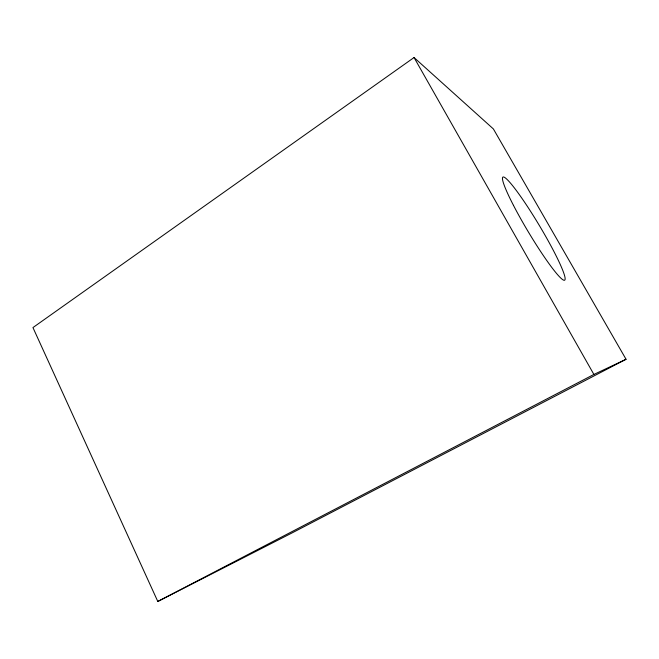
<?xml version="1.0" encoding="UTF-8"?>
<svg xmlns="http://www.w3.org/2000/svg" width="659" height="659" viewBox="0 0 659 659"><rect width="100%" height="100%" fill="white"/><g stroke="black" fill="none" stroke-linecap="round" stroke-linejoin="round"><path stroke-width="0.99" d="M414.05 57.531L32.95 327.581L157.798 601.469L292.25 532.826L626.05 359.279L493.385 128.942L414.05 57.531L593.899 374.444L626.05 359.279M157.798 601.469L593.899 374.444M513.46 205.336A60.084 6.368 59.1 0 0 564.549 280.232A60.084 6.368 59.1 0 0 523.304 200.311A60.084 6.368 59.1 0 0 513.46 205.336"/></g></svg>
